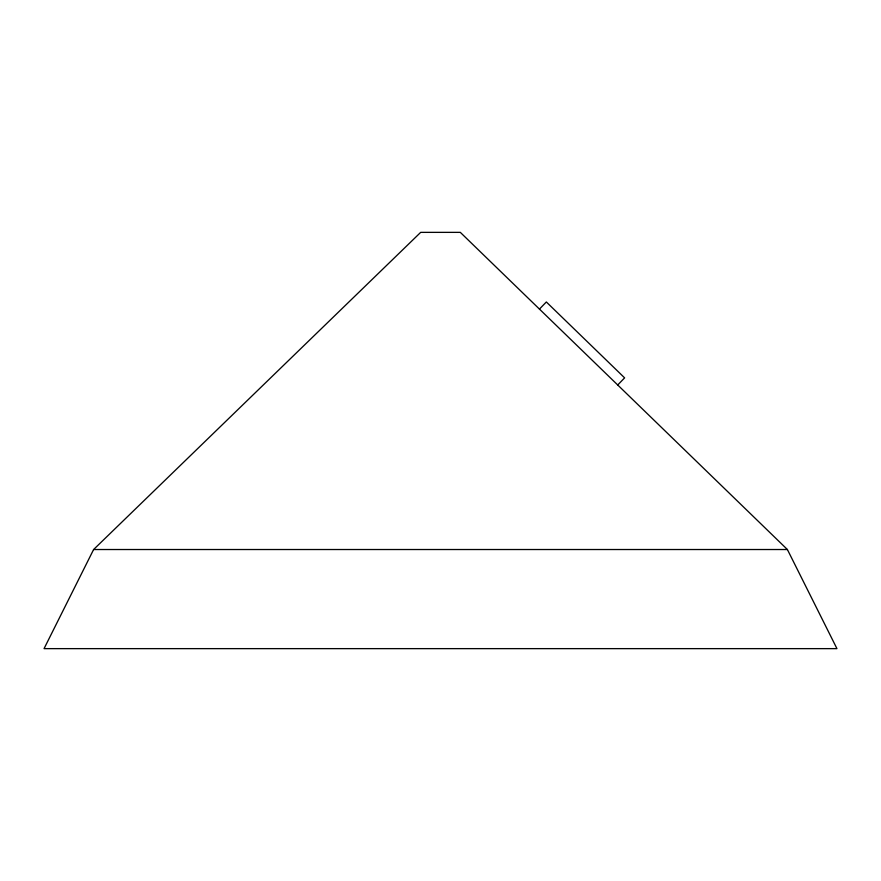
<?xml version="1.0" encoding="UTF-8"?>
<svg xmlns="http://www.w3.org/2000/svg" width="881" height="881" viewBox="0 0 881 881"><rect width="100%" height="100%" fill="white"/><g stroke="black" fill="none" stroke-linecap="round" stroke-linejoin="round"><path stroke-width="1.32" d="M93.606 549.524L44.05 648.636L836.95 648.636L787.394 549.524L460.323 232.364L420.678 232.364L93.606 549.524L787.394 549.524M539.447 309.088L546.341 301.974L624.618 377.872L617.713 384.986"/></g></svg>
